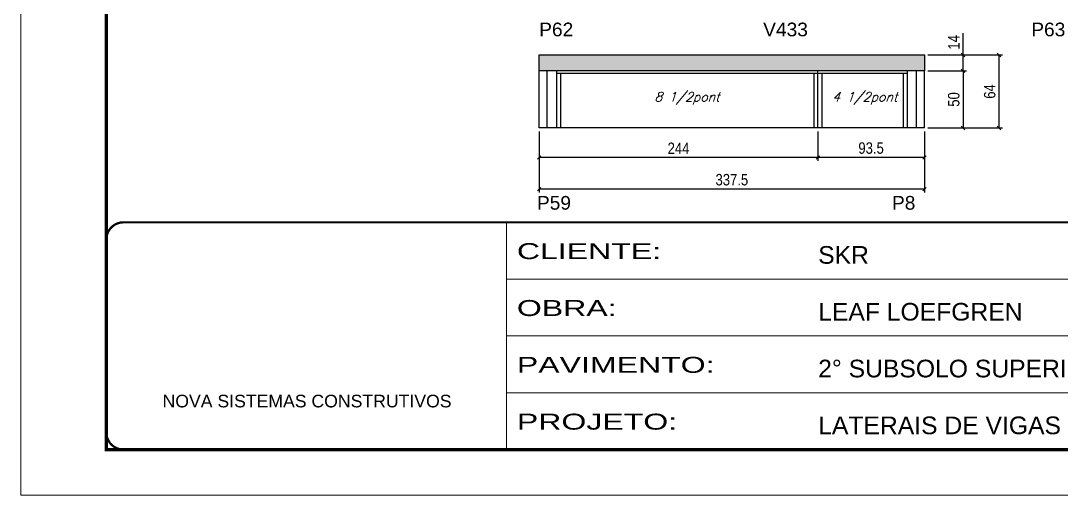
# Model space of a CAD drawing. Extents: x 3309 to 9590, y -2522 to 15424.
# Drawn here: x 6493 to 7404, y 11261 to 11677 of the extents above; entities that cross this region are included whole.
import ezdxf

# ---------------------------------------------------------------- set-up
doc = ezdxf.new("R2010")
doc.units = 0
doc.linetypes.add('CONTINUO', pattern=[0])
doc.linetypes.add('DASHED', pattern=[0.75, 0.5, -0.25])
for name, color, linetype in [('5', 5, 'Continuous'), ('COTA', 241, 'Continuous'), ('Painéis', 200, 'Continuous'), ('SARR_2.2x7', 40, 'Continuous'), ('SARR_3.5x7', 81, 'Continuous'), ('texto', 7, 'Continuous')]:
    doc.layers.add(name, color=color, linetype=linetype)
doc.layers.add('Folhas', color=255, linetype='Continuous', lineweight=9)
doc.layers.add('SARRAFO DE PRESSAO', color=251, linetype='DASHED', lineweight=9)
doc.styles.add('ARIAL', font='arial.ttf')
doc.styles.add('COTA TECNICA', font='techl___.ttf', dxfattribs={"height": 10})
doc.styles.add('Romans', font='romans.shx')
doc.styles.get("Standard").update_dxf_attribs({"font": 'arial.ttf'})
doc.styles.add('Tecnologia', font='')
doc.styles.get('Tecnologia').set_extended_font_data('Forgotten Futurist')
doc.dimstyles.new('PAINEL', dxfattribs={"dimtxt": 10, "dimasz": 3, "dimexe": 3, "dimexo": 3, "dimgap": 3, "dimtad": 1, "dimdec": 1, "dimzin": 12, "dimdsep": 46, "dimtxsty": 'COTA TECNICA', "dimblk1": 'OBLIQUE', "dimblk2": 'OBLIQUE', "dimsah": 1, "dimcen": 0.9, "dimclrd": 4, "dimclre": 4, "dimclrt": 240, "dimadec": 1, "dimazin": 3, "dimtfac": 1, "dimtdec": 1, "dimtmove": 0, "dimatfit": 3, "dimfxl": 1, "dimtolj": 1, "dimtzin": 12, "dimarcsym": 0})

# ---------------------------------------------------------------- blocks, each defined once
blk = doc.blocks.new('9999999999')
at = {"color": 30, "linetype": 'CONTINUO'}
for p, q in [((98564.56, 34230.21), (98564.56, 34429.45)), ((98564.56, 34379.64), (99583.98, 34379.64)), ((98564.56, 34329.83), (99487.98, 34329.83)), ((98564.56, 34280.02), (99487.98, 34280.02))]:
    blk.add_line(p, q, dxfattribs=at)
at = {"color": 30, "linetype": 'CONTINUO', "const_width": 2}
blk.add_lwpolyline([(99583.98, 34230.21), (99583.98, 34414.45, 0.414214), (99568.98, 34429.45), (98228.98, 34429.45, 0.414214), (98213.98, 34414.45), (98213.98, 34245.21, 0.414214), (98228.98, 34230.21), (99583.98, 34230.21)], format="xyb", dxfattribs=at)
at = {"layer": 'Folhas'}
blk.add_lwpolyline([(98138.98, 34190.21), (99623.98, 34190.21), (99623.98, 35240.21), (98138.98, 35240.21)], close=True, dxfattribs=at)
at = {"layer": 'Folhas', "color": 30, "const_width": 3}
blk.add_lwpolyline([(98213.98, 34230.21), (99583.98, 34230.21), (99583.98, 35200.21), (98213.98, 35200.21)], close=True, dxfattribs=at)
at = {"color": 7, "linetype": 'Continuous', "ltscale": 5, "style": 'ARIAL'}
for s, height, p in [('SKR', 15.483, (98837.68, 34393.13)), ('LEAF LOEFGREN', 15.4829, (98837.68, 34343.32)), ('2° SUBSOLO SUPERIOR', 15.4829, (98837.68, 34293.51)), ('NOVA SISTEMAS CONSTRUTIVOS', 11.0592, (98263.19, 34267.21)), ('LATERAIS DE VIGAS', 15.4829, (98837.68, 34243.7))]:
    blk.add_text(s, height=height, dxfattribs=at).set_placement(p)
at = {"layer": 'Folhas', "color": 7, "style": 'Tecnologia', "width": 1.5}
for s, p in [('CLIENTE:', (98573.65, 34397.17)), ('OBRA:', (98573.65, 34347.31)), ('PAVIMENTO:', (98573.65, 34297.5)), ('PROJETO:', (98573.65, 34247.69))]:
    blk.add_text(s, height=14, dxfattribs=at).set_placement(p)
blk = doc.blocks.new('_Oblique')
at = {"color": 0, "linetype": 'ByBlock', "lineweight": -2}
blk.add_line((-0.5, -0.5), (0.5, 0.5), dxfattribs=at)
blk = doc.blocks.new('*D968')
at = {"layer": 'COTA', "color": 4, "linetype": 'ByBlock', "lineweight": -2, "transparency": 16777216}
for p, q in [((7191.17, 11579.67), (7191.17, 11553.75)), ((7284.67, 11579.67), (7284.67, 11553.75)), ((7284.67, 11556.75), (7191.17, 11556.75))]:
    blk.add_line(p, q, dxfattribs=at)
at = {"layer": 'Defpoints', "color": 0, "linetype": 'ByBlock', "transparency": 16777216}
for p in [(7191.17, 11582.67), (7284.67, 11582.67), (7191.17, 11556.75)]:
    blk.add_point(p, dxfattribs=at)
at = {"layer": 'COTA', "color": 4, "linetype": 'ByBlock', "lineweight": -2, "transparency": 16777216, "xscale": 3, "yscale": 3, "zscale": 3, "rotation": 180}
blk.add_blockref('_Oblique', (7191.17, 11556.75), dxfattribs=at)
at = {"layer": 'COTA', "color": 4, "linetype": 'ByBlock', "lineweight": -2, "transparency": 16777216, "xscale": 3, "yscale": 3, "zscale": 3}
blk.add_blockref('_Oblique', (7284.67, 11556.75), dxfattribs=at)
at = {"layer": 'COTA', "color": 240, "linetype": 'ByBlock', "transparency": 16777216, "insert": (7237.92, 11565), "char_height": 10, "attachment_point": 5, "style": 'COTA TECNICA'}
blk.add_mtext('\\A1;93.5', dxfattribs=at)
blk = doc.blocks.new('*D969')
at = {"layer": 'COTA', "color": 4, "linetype": 'ByBlock', "lineweight": -2, "transparency": 16777216}
for p, q in [((6947.17, 11579.67), (6947.17, 11553.75)), ((7191.17, 11579.67), (7191.17, 11553.75)), ((7191.17, 11556.75), (6947.17, 11556.75))]:
    blk.add_line(p, q, dxfattribs=at)
at = {"layer": 'Defpoints', "color": 0, "linetype": 'ByBlock', "transparency": 16777216}
for p in [(6947.17, 11582.67), (7191.17, 11582.67), (6947.17, 11556.75)]:
    blk.add_point(p, dxfattribs=at)
at = {"layer": 'COTA', "color": 4, "linetype": 'ByBlock', "lineweight": -2, "transparency": 16777216, "xscale": 3, "yscale": 3, "zscale": 3, "rotation": 180}
blk.add_blockref('_Oblique', (6947.17, 11556.75), dxfattribs=at)
at = {"layer": 'COTA', "color": 4, "linetype": 'ByBlock', "lineweight": -2, "transparency": 16777216, "xscale": 3, "yscale": 3, "zscale": 3}
blk.add_blockref('_Oblique', (7191.17, 11556.75), dxfattribs=at)
at = {"layer": 'COTA', "color": 240, "linetype": 'ByBlock', "transparency": 16777216, "insert": (7069.17, 11564.82), "char_height": 10, "attachment_point": 5, "style": 'COTA TECNICA'}
blk.add_mtext('\\A1;244', dxfattribs=at)
blk = doc.blocks.new('*D971')
at = {"layer": 'COTA', "color": 4, "linetype": 'ByBlock', "lineweight": -2, "transparency": 16777216}
for p, q in [((6947.17, 11579.67), (6947.17, 11526.04)), ((7284.67, 11579.67), (7284.67, 11526.04)), ((7284.67, 11529.04), (6947.17, 11529.04))]:
    blk.add_line(p, q, dxfattribs=at)
at = {"layer": 'Defpoints', "color": 0, "linetype": 'ByBlock', "transparency": 16777216}
for p in [(6947.17, 11582.67), (7284.67, 11582.67), (6947.17, 11529.04)]:
    blk.add_point(p, dxfattribs=at)
at = {"layer": 'COTA', "color": 4, "linetype": 'ByBlock', "lineweight": -2, "transparency": 16777216, "xscale": 3, "yscale": 3, "zscale": 3, "rotation": 180}
blk.add_blockref('_Oblique', (6947.17, 11529.04), dxfattribs=at)
at = {"layer": 'COTA', "color": 4, "linetype": 'ByBlock', "lineweight": -2, "transparency": 16777216, "xscale": 3, "yscale": 3, "zscale": 3}
blk.add_blockref('_Oblique', (7284.67, 11529.04), dxfattribs=at)
at = {"layer": 'COTA', "color": 240, "linetype": 'ByBlock', "transparency": 16777216, "insert": (7115.92, 11537.26), "char_height": 10, "attachment_point": 5, "style": 'COTA TECNICA'}
blk.add_mtext('\\A1;337.5', dxfattribs=at)
blk = doc.blocks.new('*D970')
at = {"layer": 'COTA', "color": 4, "lineweight": -2, "transparency": 16777216}
for p, q in [((7287.67, 11632.67), (7321.49, 11632.67)), ((7318.49, 11632.67), (7318.49, 11582.67)), ((7287.67, 11582.67), (7321.49, 11582.67))]:
    blk.add_line(p, q, dxfattribs=at)
at = {"layer": 'Defpoints', "color": 0, "transparency": 16777216}
for p in [(7284.67, 11632.67), (7284.67, 11582.67), (7318.49, 11582.67)]:
    blk.add_point(p, dxfattribs=at)
at = {"layer": 'COTA', "color": 4, "lineweight": -2, "transparency": 16777216, "xscale": 3, "yscale": 3, "zscale": 3}
for p, rotation in [((7318.49, 11632.67), 90), ((7318.49, 11582.67), 270)]:
    blk.add_blockref('_Oblique', p, dxfattribs=dict(at, rotation=rotation))
at = {"layer": 'COTA', "color": 240, "transparency": 16777216, "insert": (7310.38, 11607.67), "char_height": 10, "attachment_point": 5, "rotation": 90, "style": 'COTA TECNICA'}
blk.add_mtext('\\A1;50', dxfattribs=at)
blk = doc.blocks.new('*D972')
at = {"layer": 'COTA', "color": 4, "lineweight": -2, "transparency": 16777216}
for p, q in [((7318.49, 11646.67), (7318.49, 11665.78)), ((7287.67, 11646.67), (7321.49, 11646.67)), ((7318.49, 11632.67), (7318.49, 11646.67)), ((7287.67, 11632.67), (7321.49, 11632.67))]:
    blk.add_line(p, q, dxfattribs=at)
at = {"layer": 'Defpoints', "color": 0, "transparency": 16777216}
for p in [(7284.67, 11646.67), (7318.49, 11646.67), (7284.67, 11632.67)]:
    blk.add_point(p, dxfattribs=at)
at = {"layer": 'COTA', "color": 4, "lineweight": -2, "transparency": 16777216, "xscale": 3, "yscale": 3, "zscale": 3}
for p, rotation in [((7318.49, 11646.67), 90), ((7318.49, 11632.67), 270)]:
    blk.add_blockref('_Oblique', p, dxfattribs=dict(at, rotation=rotation))
at = {"layer": 'COTA', "color": 240, "transparency": 16777216, "insert": (7310.42, 11657.73), "char_height": 10, "attachment_point": 5, "rotation": 90, "style": 'COTA TECNICA'}
blk.add_mtext('\\A1;14', dxfattribs=at)
blk = doc.blocks.new('*D973')
at = {"layer": 'COTA', "color": 4, "lineweight": -2, "transparency": 16777216}
for p, q in [((7287.67, 11646.67), (7353.02, 11646.67)), ((7350.02, 11582.67), (7350.02, 11646.67)), ((7287.67, 11582.67), (7353.02, 11582.67))]:
    blk.add_line(p, q, dxfattribs=at)
at = {"layer": 'Defpoints', "color": 0, "transparency": 16777216}
for p in [(7284.67, 11646.67), (7350.02, 11646.67), (7284.67, 11582.67)]:
    blk.add_point(p, dxfattribs=at)
at = {"layer": 'COTA', "color": 4, "lineweight": -2, "transparency": 16777216, "xscale": 3, "yscale": 3, "zscale": 3}
for p, rotation in [((7350.02, 11646.67), 90), ((7350.02, 11582.67), 270)]:
    blk.add_blockref('_Oblique', p, dxfattribs=dict(at, rotation=rotation))
at = {"layer": 'COTA', "color": 240, "transparency": 16777216, "insert": (7341.91, 11614.67), "char_height": 10, "attachment_point": 5, "rotation": 90, "style": 'COTA TECNICA'}
blk.add_mtext('\\A1;64', dxfattribs=at)

msp = doc.modelspace()

# ---------------------------------------------------------------- hatches: boundary and pattern name
at = {"layer": 'COTA'}
h = msp.add_hatch(dxfattribs=at)
h.set_pattern_fill('AR-CONC', color=256, scale=0.03)
h.set_pattern_definition([(50, (1551.2097, -186.155), (5.46554, -0.4781726), [0.5715, -6.2865]), (355, (1551.2097, -186.155), (-1.0573026, 5.7317054), [0.4572, -5.0292175]), (100.451445, (1551.665, -186.195), (4.4082374, 5.2535326), [0.4857003, -5.3427073]), (46.1842, (1551.21, -184.631), (8.1323712, -1.26127), [0.85725, -9.42975]), (96.63556, (1551.8874, -184.736), (7.122124, 7.4227837), [0.7285507, -8.014068]), (351.18415, (1551.21, -184.631), (7.122124, 7.422784), [0.685799, -7.543792]), (21, (1551.9717, -185.012), (4.5484317, -3.067956), [0.5715, -6.2865]), (326, (1551.9717, -185.012), (1.8540609, 5.525639), [0.4572, -5.0292]), (71.451445, (1552.351, -185.268), (6.4024926, 2.457683), [0.4857003, -5.3426981]), (37.5, (1551.2097, -186.1552), (0.0926581, 2.53665117), [0, -4.96824, 0, -5.1054, 0, -5.04825]), (7.5, (1551.2097, -186.1552), (2.0045899, 3.00541724), [0, -2.91084, 0, -4.85394, 0, -1.92405]), (327.5, (1549.5105, -186.1552), (4.06771786, -0.17186232), [0, -1.905, 0, -5.9436, 0, -7.8867]), (317.5, (1548.7485, -186.1552), (4.4438754, 0.7627947), [0, -2.4765, 0, -3.94716, 0, -5.6007])])
h.paths.add_polyline_path([(7284.67, 11632.67), (7284.67, 11646.67), (6947.17, 11646.67), (6947.17, 11632.67)])

# ---------------------------------------------------------------- linework, layer by layer
for p, q in [((6947.17, 11632.67), (6947.17, 11646.67)), ((6947.17, 11646.67), (7284.67, 11646.67)), ((7284.67, 11646.67), (7284.67, 11632.67))]:
    msp.add_line(p, q, dxfattribs=at)
at = {"layer": 'Painéis', "linetype": 'ByBlock'}
for p, q in [((7284.67, 11632.67), (6947.17, 11632.67)), ((6947.17, 11582.67), (6947.17, 11632.67)), ((7191.17, 11582.67), (7191.17, 11632.67)), ((7284.67, 11582.67), (7284.67, 11632.67)), ((7284.67, 11582.67), (6947.17, 11582.67))]:
    msp.add_line(p, q, dxfattribs=at)
at = {"layer": 'SARR_2.2x7', "linetype": 'Continuous'}
for p, q in [((6954.17, 11582.67), (6954.17, 11632.67)), ((7277.67, 11582.67), (7277.67, 11632.67)), ((7191.17, 11630.47), (6962.17, 11630.47)), ((7269.67, 11630.47), (7191.17, 11630.47))]:
    msp.add_line(p, q, dxfattribs=at)
at = {"layer": 'SARR_3.5x7'}
for p, q in [((6962.17, 11632.67), (6962.17, 11582.67)), ((7269.67, 11632.67), (7269.67, 11582.67)), ((6965.67, 11630.47), (6965.67, 11582.67)), ((7187.67, 11630.47), (7187.67, 11582.67)), ((7194.67, 11630.47), (7194.67, 11582.67)), ((7266.17, 11630.47), (7266.17, 11582.67))]:
    msp.add_line(p, q, dxfattribs=at)

# ---------------------------------------------------------------- block references
at = {"layer": 'SARRAFO DE PRESSAO', "color": 6, "linetype": 'ByBlock'}
msp.add_blockref('9999999999', (-91646.11, -22929.5), dxfattribs=at)

# ---------------------------------------------------------------- texts
at = {"layer": '5', "linetype": 'Continuous'}
for s, p in [('P62', (6947.08, 11663.03)), ('V433', (7143.38, 11663.03)), ('P63', (7378.28, 11663.03)), ('P59', (6945.13, 11511.03)), ('P8', (7256.23, 11511.03))]:
    msp.add_text(s, height=12, rotation=359.99996, dxfattribs=at).set_placement(p)
at = {"layer": 'texto', "color": 2, "char_height": 8, "attachment_point": 5, "style": 'Romans'}
for s, insert in [('{\\Q19;\\C256;8 1/2pont}', (7076.67, 11608.67)), ('{\\Q19;\\C256;4 1/2pont}', (7232.42, 11608.67))]:
    msp.add_mtext(s, dxfattribs=dict(at, insert=insert))

# ---------------------------------------------------------------- dimensions: what is measured, and where the dimension line sits
at = {"layer": 'COTA'}
for base, p1, p2, picture, middle in [((7318.49, 11646.67), (7284.67, 11632.67), (7284.67, 11646.67), '*D972', (7310.42, 11657.73)), ((7350.02, 11646.67), (7284.67, 11582.67), (7284.67, 11646.67), '*D973', (7341.91, 11614.67)), ((7318.49, 11582.67), (7284.67, 11632.67), (7284.67, 11582.67), '*D970', (7310.38, 11607.67))]:
    dim = msp.add_linear_dim(base=base, p1=p1, p2=p2, angle=90, dimstyle='PAINEL', dxfattribs=at)
    dim.commit()
    dim.dimension.update_dxf_attribs({"geometry": picture, "text_midpoint": middle})
at = {"layer": 'COTA', "linetype": 'ByBlock'}
dim = msp.add_linear_dim(base=(6947.17, 11556.75), p1=(7191.17, 11582.67), p2=(6947.17, 11582.67), angle=180, dimstyle='PAINEL', override={"dimtmove": 1}, dxfattribs=at)
dim.commit()
dim.dimension.update_dxf_attribs({"geometry": '*D969', "text_midpoint": (7069.17, 11564.82)})
for base, p2, picture, middle in [((6947.17, 11529.04), (6947.17, 11582.67), '*D971', (7115.92, 11537.26)), ((7191.17, 11556.75), (7191.17, 11582.67), '*D968', (7237.92, 11565))]:
    dim = msp.add_linear_dim(base=base, p1=(7284.67, 11582.67), p2=p2, angle=180, dimstyle='PAINEL', dxfattribs=at)
    dim.commit()
    dim.dimension.update_dxf_attribs({"geometry": picture, "text_midpoint": middle})

doc.saveas('drawing.dxf')
